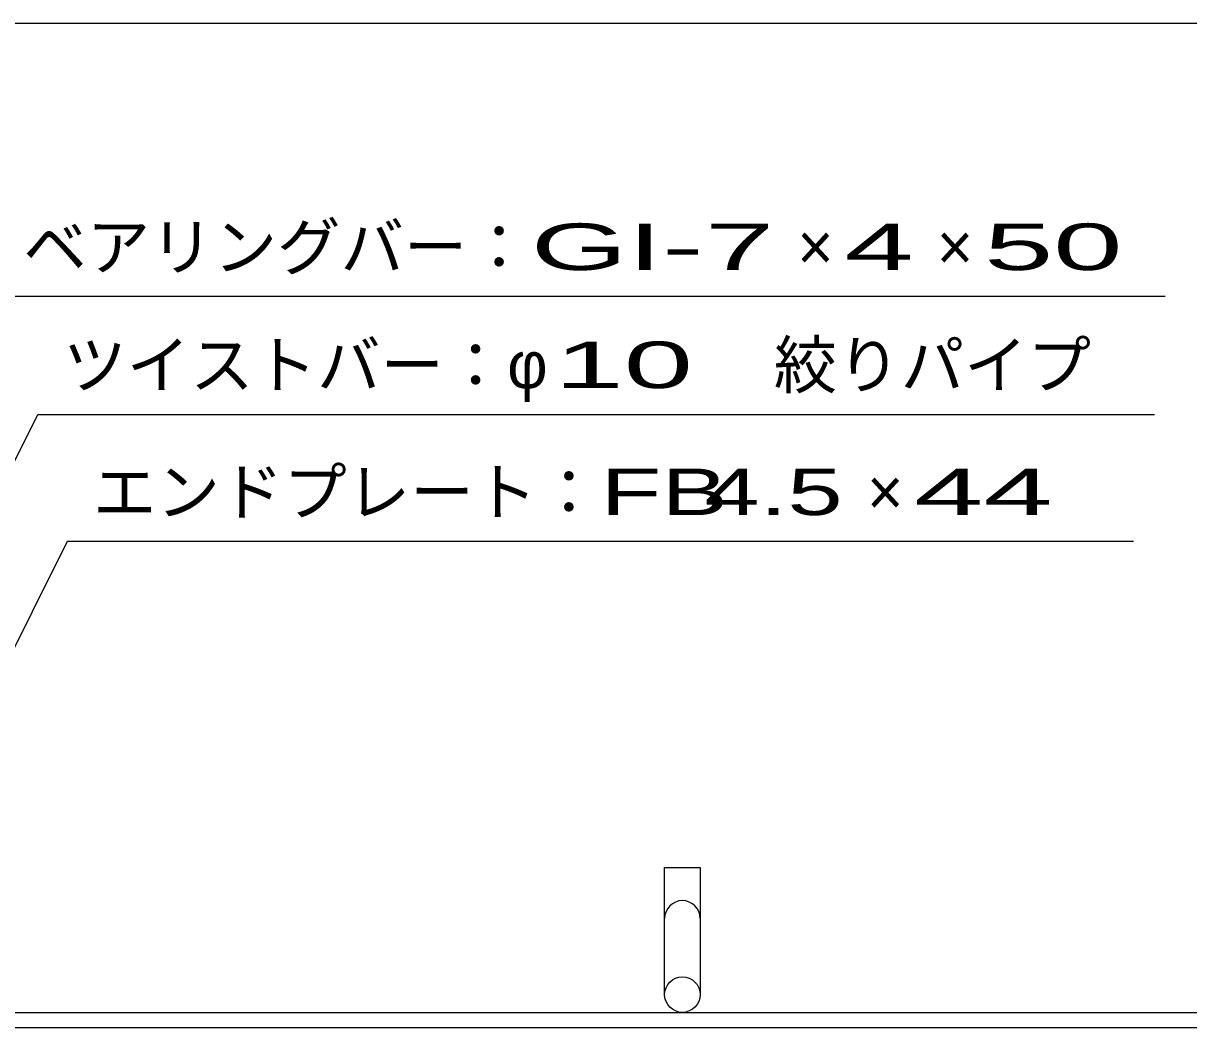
# Model space of a CAD drawing. Units: millimetres, scale not verified. Extents: x -1820 to 1731, y -1282 to 1054.
# Drawn here: x -1180.7 to -721.5, y 656 to 1053.5 of the extents above; entities that cross this region are included whole.
import ezdxf
from ezdxf.enums import TextEntityAlignment as Align

# ---------------------------------------------------------------- set-up
doc = ezdxf.new("R2010")
doc.units = ezdxf.units.MM
doc.header["$LTSCALE"] = 10
for name, color, linetype, lineweight in [('0_2', 150, 'Continuous', 25), ('19', 6, 'Continuous', 25), ('22', 2, 'Continuous', 25)]:
    doc.layers.add(name, color=color, linetype=linetype, lineweight=lineweight)
doc.styles.add('ベクトル', font='')
doc.styles.get('ベクトル').set_extended_font_data('ベクトル')

msp = doc.modelspace()

# ---------------------------------------------------------------- linework, layer by layer
at = {"layer": '0_2'}
msp.add_line((-1729, 1053.5), (1731, 1053.5), dxfattribs=at)
at = {"layer": '19'}
for p, q in [((-928, 671), (-928, 721)), ((-928, 721), (-914, 721)), ((-914, 721), (-914, 671)), ((-1431, 664), (-411, 664)), ((-1425, 658), (-417, 658))]:
    msp.add_line(p, q, dxfattribs=at)
msp.add_circle((-921, 671), 7, dxfattribs=at)
msp.add_arc((-921, 701), 7, 0, 180, dxfattribs=at)
at = {"layer": '22', "color": 4}
for p, q in [((-1190.75, 946), (-730.75, 946)), ((-1321, 607.5), (-1175, 899.5)), ((-1175, 899.5), (-735, 899.5)), ((-1261, 654), (-1163.25, 849.5)), ((-1163.25, 849.5), (-743.25, 849.5))]:
    msp.add_line(p, q, dxfattribs=at)

# ---------------------------------------------------------------- texts
at = {"layer": '22', "style": 'ベクトル'}
for s, p in [('ベアリングバー：', (-1180.75, 965.5)), ('×', (-875.75, 965.5)), ('×', (-820.75, 965.5)), ('ツイストバー：', (-1165, 919)), ('絞りパイプ', (-885, 919)), ('φ', (-990, 919)), ('エンドプレート：', (-1153.25, 869)), ('×', (-848.25, 869))]:
    msp.add_text(s, height=18.33, dxfattribs=at).set_placement(p, align=Align.MIDDLE_LEFT)
for s, width, p in [('GI-', 2, (-980.75, 965.5)), (' 7 ', 2, (-925.75, 965.5)), (' 4 ', 2, (-870.75, 965.5)), (' 50 ', 2, (-815.75, 965.5)), (' 10 ', 2, (-985, 919)), ('FB', 1.6, (-953.25, 869)), (' 4.5 ', 1.6, (-923.25, 869)), (' 44 ', 2, (-843.25, 869))]:
    msp.add_text(s, height=18.33, dxfattribs=dict(at, width=width)).set_placement(p, align=Align.MIDDLE_LEFT)

doc.saveas('drawing.dxf')
